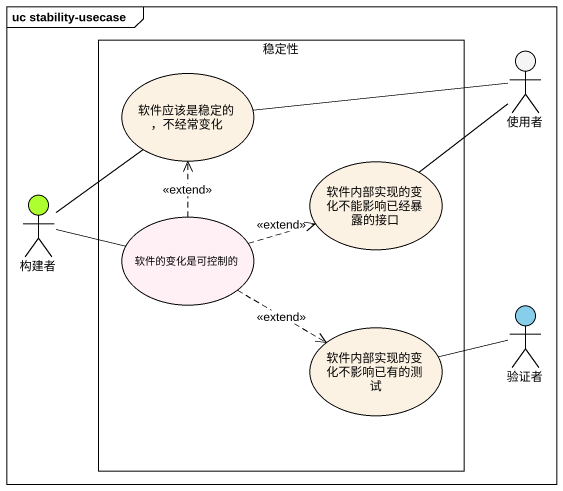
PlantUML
@startuml
mainframe uc stability-usecase
rectangle 稳定性 {
  usecase "软件应该是稳定的，不经常变化" as 软件应该是稳定的_不经常变化
  usecase 软件内部实现的变化不能影响已经暴露的接口
  usecase 软件的变化是可控制的 #FFF0F5
  usecase 软件内部实现的变化不影响已有的测试
}
actor 使用者 #F5F5F5
actor 构建者 #ADFF2F
actor 验证者 #87CEEB
使用者 -left- 软件应该是稳定的_不经常变化
使用者 -- 软件内部实现的变化不能影响已经暴露的接口
构建者 -up- 软件应该是稳定的_不经常变化
构建者 -right- 软件的变化是可控制的
软件的变化是可控制的 .up.> 软件应该是稳定的_不经常变化 : <<extend>>
软件的变化是可控制的 .right.> 软件内部实现的变化不能影响已经暴露的接口 : <<extend>>
软件的变化是可控制的 .right.> 软件内部实现的变化不影响已有的测试 : <<extend>>
验证者 -left- 软件内部实现的变化不影响已有的测试
@enduml
